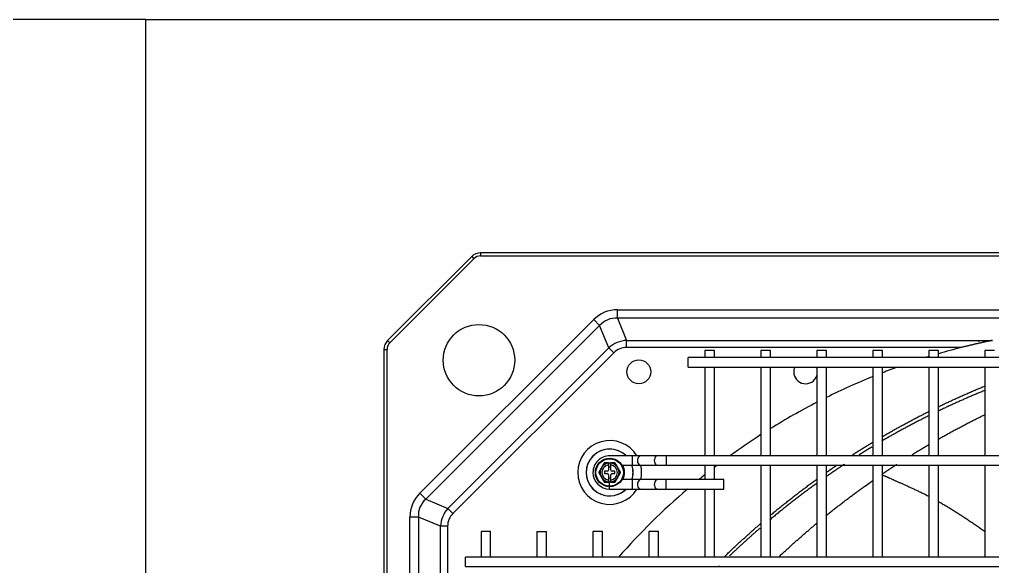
# Model space of a CAD drawing. Header units: millimetres. Extents: x 0 to 504600, y 0 to 118800.
# Drawn here: x 433051.3 to 433459.7, y 46308.7 to 46538.4 of the extents above; entities that cross this region are included whole.
import ezdxf

# ---------------------------------------------------------------- set-up
doc = ezdxf.new("R2010")
doc.units = ezdxf.units.MM
doc.header["$LTSCALE"] = 200
doc.layers.add('LG-AIRCON', color=240, linetype='Continuous')

# ---------------------------------------------------------------- blocks, each defined once
blk = doc.blocks.new('UXC')
at = {"layer": 'LG-AIRCON', "color": 0}
for p, q in [((1207.75, 721.4), (1207.75, 40.6)), ((1209.05, 40.6), (1209.05, 721.4)), ((1194.6, 110.97), (1194.6, 650.97)), ((1198.13, 650.97), (1198.13, 110.97)), ((1182.32, 114.82), (1182.32, 647.11)), ((1185.29, 647.11), (1185.29, 114.82)), ((1174.82, 131.75), (429.3, 131.75)), ((1174.82, 131.75), (1174.82, 129.75)), ((429.3, 127.75), (1174.82, 127.75)), ((956.81, 89.26), (956.81, 127.76)), ((976.31, 127.76), (976.31, 89.26)), ((980.31, 89.26), (980.31, 127.76)), ((999.81, 127.76), (999.81, 89.26)), ((1003.81, 89.26), (1003.81, 127.76)), ((1023.31, 127.76), (1023.31, 89.26)), ((1027.31, 89.26), (1027.31, 127.76)), ((1046.81, 127.76), (1046.81, 89.26)), ((1050.81, 89.26), (1050.81, 127.76)), ((1070.31, 127.76), (1070.31, 99.26)), ((1074.31, 99.26), (1074.31, 127.76)), ((1093.81, 127.75), (1093.81, 117.09)), ((1097.81, 117.09), (1097.81, 127.75)), ((1117.31, 127.75), (1117.31, 117.09)), ((1121.31, 117.09), (1121.31, 127.75)), ((1140.81, 127.75), (1140.81, 117.09)), ((1144.81, 117.09), (1144.81, 127.75)), ((1164.31, 127.75), (1164.31, 117.09)), ((1168.31, 117.09), (1168.31, 127.75)), ((1174.82, 129.75), (1174.82, 127.75)), ((1093.81, 117.09), (1097.81, 117.09)), ((1117.31, 117.09), (1121.31, 117.09)), ((1144.81, 117.09), (1140.81, 117.09)), ((1164.31, 117.09), (1168.31, 117.09)), ((1182.32, 114.82), (1185.29, 114.82)), ((1185.29, 114.82), (1194.6, 110.97)), ((1194.6, 110.97), (1198.13, 110.97)), ((1112.57, 41.97), (1180.08, 109.42)), ((1182.18, 107.32), (1114.67, 39.87)), ((1180.08, 109.42), (1182.18, 107.32)), ((1191.49, 103.46), (1182.18, 107.32)), ((1118.52, 30.57), (1191.49, 103.46)), ((1191.49, 103.46), (1193.99, 100.96)), ((1066.36, 99.25), (1066.36, 95.25)), ((1090.65, 99.25), (1066.36, 99.25)), ((1090.65, 99.25), (1090.65, 95.25)), ((1094.19, 99.25), (1090.65, 99.25)), ((1101.26, 99.25), (1094.19, 99.25)), ((1104.79, 99.25), (1101.26, 99.25)), ((1104.79, 99.25), (1104.79, 95.25)), ((1114.31, 99.25), (1104.79, 99.25)), ((1114.31, 99.25), (1114.31, 96.25)), ((1193.99, 100.96), (1121.02, 28.07)), ((1066.36, 95.25), (1090.65, 95.25)), ((1070.31, 95.25), (1070.31, 89.26)), ((1074.31, 89.26), (1074.31, 95.25)), ((1090.65, 95.25), (1094.19, 95.25)), ((1094.19, 95.25), (1101.26, 95.25)), ((1101.26, 95.25), (1104.79, 95.25)), ((1104.79, 95.25), (1109.12, 95.25)), ((1113.81, 96.25), (1114.81, 96.25)), ((1113.81, 96.14), (1113.81, 95.46)), ((1113.81, 95.46), (1113.81, 93.25)), ((1114.81, 94.45), (1113.81, 94.45)), ((1114.81, 95.46), (1114.81, 96.14)), ((1114.81, 93.25), (1114.81, 95.46)), ((1112.11, 92.75), (1112.11, 91.75)), ((1113.31, 92.75), (1112.11, 92.75)), ((1112.11, 91.75), (1113.31, 91.75)), ((1113.81, 91.25), (1113.81, 89.04)), ((1113.81, 90.05), (1114.81, 90.05)), ((1114.81, 89.04), (1114.81, 91.25)), ((1116.51, 92.75), (1115.31, 92.75)), ((1115.31, 91.75), (1116.51, 91.75)), ((1116.51, 91.75), (1116.51, 92.75)), ((1090.65, 89.25), (513.47, 89.25)), ((1090.65, 85.25), (1090.65, 89.25)), ((1094.19, 89.25), (1090.65, 89.25)), ((1101.26, 89.25), (1094.19, 89.25)), ((1104.79, 89.25), (1101.26, 89.25)), ((1104.79, 89.25), (1104.79, 85.25)), ((1109.12, 89.25), (1104.79, 89.25)), ((1113.81, 89.04), (1113.81, 88.36)), ((1114.81, 88.25), (1113.81, 88.25)), ((1114.81, 88.36), (1114.81, 89.04)), ((513.47, 85.25), (1090.65, 85.25)), ((956.81, 48), (956.81, 85.26)), ((976.31, 85.26), (976.31, 48)), ((980.31, 48), (980.31, 85.26)), ((999.81, 85.26), (999.81, 48)), ((1003.81, 48), (1003.81, 85.26)), ((1023.31, 85.26), (1023.31, 48)), ((1027.31, 48), (1027.31, 85.26)), ((1046.81, 85.26), (1046.81, 48)), ((1050.81, 48), (1050.81, 85.26)), ((1070.31, 85.26), (1070.31, 48)), ((1074.31, 48), (1074.31, 85.26)), ((1090.65, 85.25), (1094.19, 85.25)), ((1094.19, 85.25), (1101.26, 85.25)), ((1101.26, 85.25), (1104.79, 85.25)), ((1104.79, 85.25), (1114.31, 85.25)), ((1081.32, 48), (522.8, 48)), ((1081.32, 48), (1081.32, 46)), ((1081.32, 46), (1081.32, 44)), ((522.8, 44), (1081.32, 44)), ((952.81, 41.09), (956.81, 41.09)), ((956.81, 41.09), (956.81, 44.01)), ((976.31, 44.01), (976.31, 41.09)), ((976.31, 41.09), (980.31, 41.09)), ((980.31, 41.09), (980.31, 44.01)), ((999.81, 44.01), (999.81, 41.09)), ((999.81, 41.09), (1003.81, 41.09)), ((1003.81, 41.09), (1003.81, 44.01)), ((1023.31, 44.01), (1023.31, 41.09)), ((1023.31, 41.09), (1027.31, 41.09)), ((1027.31, 41.09), (1027.31, 44.01)), ((1046.81, 44.01), (1046.81, 41.09)), ((1046.81, 41.09), (1050.81, 41.09)), ((1050.81, 41.09), (1050.81, 44.01)), ((1070.31, 44.01), (1070.31, 41.09)), ((1070.31, 41.09), (1074.31, 41.09)), ((1074.31, 41.09), (1074.31, 44.01)), ((1112.57, 41.97), (1114.67, 39.87)), ((1107.18, 36.77), (953.62, 36.77)), ((966.6, 39.74), (1107.18, 39.74)), ((1107.18, 39.74), (1107.18, 36.77)), ((1111.03, 27.46), (1107.18, 36.77)), ((1114.67, 39.87), (1118.52, 30.57)), ((1206.58, 37.77), (1171.29, 2.47)), ((1172.2, 1.55), (1207.5, 36.85)), ((1207.5, 36.85), (1206.58, 37.77)), ((1209.05, 40.6), (1207.75, 40.6)), ((1118.52, 30.57), (1121.02, 28.07)), ((493.03, 27.46), (1111.03, 27.46)), ((1111.03, 27.46), (1111.03, 23.93)), ((1111.03, 23.93), (493.03, 23.93)), ((1168.46, 1.3), (391.35, 1.3)), ((391.35, 0), (1168.46, 0)), ((1168.46, 0), (1168.46, 1.3)), ((1172.2, 1.55), (1171.29, 2.47))]:
    blk.add_line(p, q, dxfattribs=at)
for points in [[(1068.32, 131.53), (1068.36, 131.57), (1068.41, 131.61), (1068.45, 131.65), (1068.49, 131.69), (1068.53, 131.74), (1068.58, 131.78)], [(1043.08, 127.49), (1042.77, 127.19), (1042.45, 126.89), (1042.13, 126.6), (1041.82, 126.3), (1041.5, 126.01), (1041.19, 125.72), (1040.87, 125.42), (1040.56, 125.13), (1040.24, 124.84), (1039.93, 124.56), (1039.61, 124.27), (1039.3, 123.98), (1038.98, 123.69), (1038.67, 123.41), (1038.36, 123.13), (1038.04, 122.84), (1037.73, 122.56), (1037.42, 122.28), (1037.11, 122), (1036.79, 121.72), (1036.48, 121.44), (1036.17, 121.16), (1035.86, 120.88), (1035.55, 120.61), (1035.24, 120.33), (1034.93, 120.06), (1034.62, 119.78), (1034.31, 119.51), (1034, 119.24), (1033.69, 118.97), (1033.38, 118.7), (1033.07, 118.43), (1032.76, 118.16), (1032.45, 117.9), (1032.14, 117.63), (1031.84, 117.36), (1031.53, 117.1), (1031.22, 116.84), (1030.92, 116.57), (1030.61, 116.31), (1030.3, 116.05), (1030, 115.79), (1029.69, 115.53), (1029.39, 115.27), (1029.08, 115.01), (1028.78, 114.76), (1028.47, 114.5), (1028.17, 114.25), (1027.86, 113.99), (1027.56, 113.74)], [(1065.98, 127.49), (1065.69, 127.2), (1065.39, 126.92), (1065.1, 126.63), (1064.8, 126.35), (1064.51, 126.06), (1064.21, 125.78), (1063.92, 125.5), (1063.62, 125.21), (1063.33, 124.93), (1063.03, 124.65), (1062.73, 124.37), (1062.44, 124.09), (1062.14, 123.81), (1061.84, 123.53), (1061.55, 123.24), (1061.25, 122.97), (1060.95, 122.69), (1060.65, 122.41), (1060.35, 122.13), (1060.05, 121.85), (1059.75, 121.57), (1059.45, 121.29), (1059.15, 121.02), (1058.85, 120.74), (1058.55, 120.46), (1058.25, 120.19), (1057.95, 119.91), (1057.64, 119.64), (1057.34, 119.36), (1057.04, 119.09), (1056.74, 118.81), (1056.43, 118.54), (1056.13, 118.27), (1055.83, 117.99), (1055.52, 117.72), (1055.22, 117.45), (1054.91, 117.18), (1054.61, 116.91), (1054.3, 116.63), (1054, 116.36), (1053.69, 116.09), (1053.39, 115.82), (1053.08, 115.55), (1052.77, 115.28), (1052.46, 115.01), (1052.16, 114.75), (1051.85, 114.48), (1051.54, 114.21), (1051.23, 113.94), (1050.92, 113.68)], [(1051.2, 115.64), (1051.47, 115.87), (1051.73, 116.09), (1051.99, 116.32), (1052.25, 116.55), (1052.52, 116.78), (1052.78, 117.01), (1053.04, 117.24), (1053.3, 117.47), (1053.56, 117.7), (1053.82, 117.93), (1054.08, 118.16), (1054.34, 118.39), (1054.6, 118.62), (1054.86, 118.85), (1055.12, 119.09), (1055.38, 119.32), (1055.64, 119.55), (1055.9, 119.78), (1056.16, 120.01), (1056.42, 120.25), (1056.68, 120.48), (1056.93, 120.71), (1057.19, 120.95), (1057.45, 121.18), (1057.71, 121.42), (1057.96, 121.65), (1058.22, 121.89), (1058.48, 122.12), (1058.73, 122.36), (1058.99, 122.59), (1059.24, 122.83), (1059.5, 123.06), (1059.75, 123.3), (1060.01, 123.54), (1060.26, 123.77), (1060.52, 124.01), (1060.77, 124.25), (1061.03, 124.49), (1061.28, 124.72), (1061.53, 124.96), (1061.79, 125.2), (1062.04, 125.44), (1062.29, 125.68), (1062.55, 125.92), (1062.8, 126.16), (1063.05, 126.4), (1063.3, 126.64), (1063.55, 126.88), (1063.81, 127.12), (1064.06, 127.36)], [(956.74, 117.25), (957.14, 116.96), (957.53, 116.67), (957.94, 116.38), (958.34, 116.1), (958.74, 115.81), (959.14, 115.53), (959.54, 115.24), (959.95, 114.96), (960.34, 114.68), (960.74, 114.41), (961.14, 114.13), (961.54, 113.86), (961.93, 113.59), (962.32, 113.32), (962.72, 113.05), (963.11, 112.79), (963.5, 112.52), (963.89, 112.26), (964.28, 112), (964.67, 111.74), (965.06, 111.48), (965.45, 111.23), (965.83, 110.97), (966.22, 110.72), (966.61, 110.47), (966.99, 110.22), (967.38, 109.97), (967.76, 109.72), (968.15, 109.48), (968.54, 109.23), (968.92, 108.99), (969.31, 108.74), (969.7, 108.5), (970.09, 108.26), (970.48, 108.01), (970.87, 107.77), (971.27, 107.53), (971.66, 107.29), (972.06, 107.05), (972.45, 106.81), (972.85, 106.57), (973.24, 106.34), (973.64, 106.11), (974.03, 105.88), (974.42, 105.65), (974.81, 105.42), (975.2, 105.2), (975.58, 104.98), (975.96, 104.76), (976.34, 104.55)], [(1023.6, 110.48), (1023.25, 110.2), (1022.89, 109.91), (1022.54, 109.63), (1022.19, 109.35), (1021.84, 109.07), (1021.49, 108.79), (1021.14, 108.51), (1020.79, 108.23), (1020.44, 107.95), (1020.09, 107.68), (1019.74, 107.4), (1019.39, 107.13), (1019.05, 106.86), (1018.7, 106.59), (1018.35, 106.32), (1018.01, 106.05), (1017.66, 105.78), (1017.32, 105.51), (1016.98, 105.25), (1016.63, 104.99), (1016.29, 104.72), (1015.95, 104.46), (1015.61, 104.2), (1015.27, 103.94), (1014.92, 103.68), (1014.58, 103.42), (1014.25, 103.17), (1013.91, 102.91), (1013.57, 102.66), (1013.23, 102.4), (1012.89, 102.15), (1012.56, 101.9), (1012.22, 101.65), (1011.89, 101.4), (1011.55, 101.15), (1011.22, 100.91), (1010.88, 100.66), (1010.55, 100.41), (1010.22, 100.17), (1009.89, 99.93), (1009.56, 99.69), (1009.22, 99.45), (1008.9, 99.21), (1008.57, 98.97), (1008.24, 98.73), (1007.91, 98.49), (1007.58, 98.26), (1007.26, 98.02), (1006.93, 97.79), (1003.81, 95.56)], [(1027.38, 96.8), (1027.78, 97.09), (1028.19, 97.38), (1028.59, 97.68), (1029, 97.97), (1029.4, 98.27), (1029.8, 98.56), (1030.2, 98.86), (1030.61, 99.15), (1031.01, 99.45), (1031.41, 99.75), (1031.81, 100.05), (1032.21, 100.35), (1032.61, 100.65), (1033.01, 100.95), (1033.41, 101.25), (1033.81, 101.55), (1034.21, 101.85), (1034.6, 102.15), (1035, 102.46), (1035.4, 102.76), (1035.8, 103.06), (1036.19, 103.37), (1036.59, 103.67), (1036.98, 103.98), (1037.38, 104.29), (1037.77, 104.59), (1038.17, 104.9), (1038.56, 105.21), (1038.95, 105.52), (1039.34, 105.83), (1039.74, 106.14), (1040.13, 106.45), (1040.52, 106.76), (1040.91, 107.07), (1041.3, 107.38), (1041.69, 107.7), (1042.08, 108.01), (1042.47, 108.32), (1042.86, 108.64), (1043.24, 108.95), (1043.63, 109.27), (1044.02, 109.59), (1044.4, 109.9), (1044.79, 110.22), (1045.18, 110.54), (1045.56, 110.86), (1045.94, 111.18), (1046.33, 111.49), (1046.71, 111.81), (1047.09, 112.14)], [(1046.86, 110.22), (1046.48, 109.9), (1046.1, 109.59), (1045.73, 109.28), (1045.35, 108.96), (1044.97, 108.65), (1044.59, 108.34), (1044.22, 108.03), (1043.84, 107.72), (1043.46, 107.41), (1043.08, 107.1), (1042.7, 106.79), (1042.32, 106.48), (1041.94, 106.18), (1041.55, 105.87), (1041.17, 105.56), (1040.79, 105.26), (1040.41, 104.95), (1040.02, 104.65), (1039.64, 104.34), (1039.25, 104.04), (1038.87, 103.73), (1038.48, 103.43), (1038.1, 103.13), (1037.71, 102.83), (1037.33, 102.53), (1036.94, 102.23), (1036.55, 101.93), (1036.16, 101.63), (1035.77, 101.33), (1035.39, 101.03), (1035, 100.73), (1034.61, 100.43), (1034.22, 100.14), (1033.83, 99.84), (1033.43, 99.54), (1033.04, 99.25), (1032.65, 98.95), (1032.26, 98.66), (1031.86, 98.37), (1031.47, 98.07), (1031.08, 97.78), (1030.68, 97.49), (1030.29, 97.2), (1029.89, 96.91), (1029.5, 96.62), (1029.1, 96.33), (1028.7, 96.04), (1028.31, 95.75), (1027.91, 95.46), (1027.51, 95.17)], [(980.31, 102.38), (980.68, 102.19), (981.06, 101.99), (981.43, 101.8), (981.8, 101.61), (982.17, 101.42), (982.54, 101.24), (982.91, 101.05), (983.28, 100.87), (983.65, 100.69), (984.02, 100.51), (984.38, 100.33), (984.74, 100.16), (985.1, 99.98), (985.46, 99.81), (985.81, 99.64), (986.17, 99.48), (986.52, 99.31), (986.88, 99.15), (987.23, 98.99), (987.57, 98.82), (987.92, 98.67), (988.25, 98.51), (988.59, 98.36), (988.92, 98.21), (989.25, 98.06), (989.58, 97.91), (989.91, 97.76), (990.24, 97.62), (990.55, 97.48), (990.86, 97.34), (991.16, 97.2), (991.47, 97.06), (991.78, 96.93), (992.08, 96.79), (992.37, 96.66), (992.64, 96.54), (992.92, 96.42), (993.21, 96.29), (993.49, 96.16), (993.77, 96.04), (994.01, 95.93), (994.25, 95.83), (994.51, 95.71), (994.78, 95.59), (995.02, 95.48), (995.24, 95.39), (995.45, 95.29), (995.68, 95.19), (995.91, 95.08), (996.13, 94.98)], [(996.46, 94.84), (996.54, 94.8), (996.63, 94.76), (996.71, 94.72), (996.8, 94.68), (996.88, 94.65), (996.96, 94.61), (997.05, 94.57), (997.13, 94.54), (997.21, 94.5), (997.29, 94.47), (997.37, 94.43), (997.45, 94.4), (997.52, 94.36), (997.6, 94.33), (997.68, 94.29), (997.75, 94.26), (997.83, 94.23), (997.9, 94.2), (997.98, 94.17), (998.05, 94.14), (998.12, 94.11), (998.19, 94.08), (998.27, 94.05), (998.34, 94.02), (998.41, 93.99), (998.47, 93.96), (998.54, 93.93), (998.61, 93.9), (998.68, 93.88), (998.74, 93.85), (998.81, 93.82), (998.87, 93.8), (998.93, 93.77), (998.99, 93.75), (999.06, 93.72), (999.12, 93.69), (999.17, 93.67), (999.23, 93.64), (999.29, 93.62), (999.34, 93.59), (999.4, 93.57), (999.45, 93.54), (999.5, 93.52), (999.55, 93.49), (999.6, 93.47), (999.65, 93.45), (999.7, 93.42), (999.75, 93.4), (999.8, 93.38), (999.84, 93.35)], [(1112, 96.25), (1111.99, 96.23), (1111.97, 96.2), (1111.94, 96.14), (1111.9, 96.07), (1111.86, 96), (1111.81, 95.92), (1111.77, 95.84), (1111.72, 95.75), (1111.67, 95.67), (1111.62, 95.58), (1111.57, 95.49), (1111.52, 95.41), (1111.47, 95.32), (1111.41, 95.23), (1111.36, 95.14), (1111.31, 95.05), (1111.26, 94.96), (1111.21, 94.87), (1111.16, 94.78), (1111.11, 94.7), (1111.05, 94.61), (1111, 94.52), (1110.95, 94.43), (1110.9, 94.34), (1110.85, 94.25), (1110.8, 94.16), (1110.74, 94.07), (1110.69, 93.98), (1110.64, 93.89), (1110.59, 93.8), (1110.54, 93.71), (1110.49, 93.62), (1110.44, 93.53), (1110.38, 93.44), (1110.33, 93.36), (1110.28, 93.27), (1110.23, 93.18), (1110.18, 93.09), (1110.13, 93), (1110.08, 92.91), (1110.03, 92.83), (1109.98, 92.74), (1109.93, 92.66), (1109.88, 92.58), (1109.84, 92.5), (1109.79, 92.42), (1109.76, 92.36), (1109.72, 92.3), (1109.7, 92.27), (1109.69, 92.25)], [(1113.81, 96.25), (1113.77, 96.25), (1113.73, 96.25), (1113.69, 96.25), (1113.65, 96.25), (1113.6, 96.25), (1113.56, 96.25), (1113.52, 96.25), (1113.48, 96.25), (1113.44, 96.25), (1113.4, 96.25), (1113.36, 96.25), (1113.31, 96.25), (1113.27, 96.25), (1113.23, 96.25), (1113.19, 96.25), (1113.15, 96.25), (1113.11, 96.25), (1113.07, 96.25), (1113.02, 96.25), (1112.98, 96.25), (1112.94, 96.25), (1112.9, 96.25), (1112.86, 96.25), (1112.82, 96.25), (1112.78, 96.25), (1112.74, 96.25), (1112.7, 96.25), (1112.66, 96.25), (1112.62, 96.25), (1112.58, 96.25), (1112.54, 96.25), (1112.5, 96.25), (1112.46, 96.25), (1112.42, 96.25), (1112.38, 96.25), (1112.34, 96.25), (1112.31, 96.25), (1112.27, 96.25), (1112.24, 96.25), (1112.2, 96.25), (1112.17, 96.25), (1112.14, 96.25), (1112.11, 96.25), (1112.09, 96.25), (1112.06, 96.25), (1112.04, 96.25), (1112.03, 96.25), (1112.01, 96.25), (1112.01, 96.25), (1112, 96.25)], [(1113.81, 96.25), (1113.81, 96.25), (1113.81, 96.25), (1113.81, 96.24), (1113.81, 96.24), (1113.81, 96.24), (1113.81, 96.24), (1113.81, 96.23), (1113.81, 96.23), (1113.81, 96.23), (1113.81, 96.23), (1113.81, 96.23), (1113.81, 96.22), (1113.81, 96.22), (1113.81, 96.22), (1113.81, 96.22), (1113.81, 96.21), (1113.81, 96.21), (1113.81, 96.21), (1113.81, 96.21), (1113.81, 96.21), (1113.81, 96.2), (1113.81, 96.2), (1113.81, 96.2), (1113.81, 96.2), (1113.81, 96.19), (1113.81, 96.19), (1113.81, 96.19), (1113.81, 96.19), (1113.81, 96.18), (1113.81, 96.18), (1113.81, 96.18), (1113.81, 96.18), (1113.81, 96.18), (1113.81, 96.17), (1113.81, 96.17), (1113.81, 96.17), (1113.81, 96.17), (1113.81, 96.16), (1113.81, 96.16), (1113.81, 96.16), (1113.81, 96.16), (1113.81, 96.16), (1113.81, 96.15), (1113.81, 96.15), (1113.81, 96.15), (1113.81, 96.15), (1113.81, 96.14), (1113.81, 96.14), (1113.81, 96.14), (1113.81, 96.14)], [(1116.62, 96.25), (1116.62, 96.25), (1116.61, 96.25), (1116.6, 96.25), (1116.58, 96.25), (1116.56, 96.25), (1116.54, 96.25), (1116.51, 96.25), (1116.48, 96.25), (1116.45, 96.25), (1116.42, 96.25), (1116.39, 96.25), (1116.35, 96.25), (1116.31, 96.25), (1116.28, 96.25), (1116.24, 96.25), (1116.2, 96.25), (1116.16, 96.25), (1116.12, 96.25), (1116.09, 96.25), (1116.05, 96.25), (1116.01, 96.25), (1115.96, 96.25), (1115.92, 96.25), (1115.88, 96.25), (1115.84, 96.25), (1115.8, 96.25), (1115.76, 96.25), (1115.72, 96.25), (1115.68, 96.25), (1115.64, 96.25), (1115.6, 96.25), (1115.56, 96.25), (1115.51, 96.25), (1115.47, 96.25), (1115.43, 96.25), (1115.39, 96.25), (1115.35, 96.25), (1115.31, 96.25), (1115.27, 96.25), (1115.23, 96.25), (1115.19, 96.25), (1115.14, 96.25), (1115.1, 96.25), (1115.06, 96.25), (1115.02, 96.25), (1114.98, 96.25), (1114.94, 96.25), (1114.9, 96.25), (1114.85, 96.25), (1114.81, 96.25)], [(1114.81, 96.14), (1114.81, 96.14), (1114.81, 96.14), (1114.81, 96.14), (1114.81, 96.15), (1114.81, 96.15), (1114.81, 96.15), (1114.81, 96.15), (1114.81, 96.15), (1114.81, 96.16), (1114.81, 96.16), (1114.81, 96.16), (1114.81, 96.16), (1114.81, 96.17), (1114.81, 96.17), (1114.81, 96.17), (1114.81, 96.17), (1114.81, 96.18), (1114.81, 96.18), (1114.81, 96.18), (1114.81, 96.18), (1114.81, 96.18), (1114.81, 96.19), (1114.81, 96.19), (1114.81, 96.19), (1114.81, 96.19), (1114.81, 96.2), (1114.81, 96.2), (1114.81, 96.2), (1114.81, 96.2), (1114.81, 96.2), (1114.81, 96.21), (1114.81, 96.21), (1114.81, 96.21), (1114.81, 96.21), (1114.81, 96.22), (1114.81, 96.22), (1114.81, 96.22), (1114.81, 96.22), (1114.81, 96.23), (1114.81, 96.23), (1114.81, 96.23), (1114.81, 96.23), (1114.81, 96.23), (1114.81, 96.24), (1114.81, 96.24), (1114.81, 96.24), (1114.81, 96.24), (1114.81, 96.25), (1114.81, 96.25), (1114.81, 96.25)], [(1118.93, 92.25), (1118.92, 92.27), (1118.9, 92.3), (1118.87, 92.36), (1118.83, 92.43), (1118.79, 92.5), (1118.74, 92.58), (1118.69, 92.66), (1118.65, 92.75), (1118.6, 92.83), (1118.55, 92.92), (1118.5, 93.01), (1118.44, 93.09), (1118.39, 93.18), (1118.34, 93.27), (1118.29, 93.36), (1118.24, 93.45), (1118.19, 93.54), (1118.14, 93.63), (1118.09, 93.72), (1118.03, 93.8), (1117.98, 93.89), (1117.93, 93.98), (1117.88, 94.07), (1117.83, 94.16), (1117.78, 94.25), (1117.72, 94.34), (1117.67, 94.43), (1117.62, 94.52), (1117.57, 94.61), (1117.52, 94.7), (1117.47, 94.79), (1117.41, 94.88), (1117.36, 94.97), (1117.31, 95.06), (1117.26, 95.14), (1117.21, 95.23), (1117.16, 95.32), (1117.11, 95.41), (1117.06, 95.5), (1117.01, 95.59), (1116.96, 95.67), (1116.91, 95.76), (1116.86, 95.84), (1116.81, 95.92), (1116.76, 96), (1116.72, 96.08), (1116.68, 96.14), (1116.65, 96.2), (1116.63, 96.23), (1116.62, 96.25)], [(1000.11, 93.04), (999.98, 92.95), (999.86, 92.86), (999.73, 92.78), (999.6, 92.69), (999.47, 92.6), (999.34, 92.52), (999.21, 92.43), (999.08, 92.34), (998.96, 92.26), (998.83, 92.17), (998.7, 92.08), (998.57, 92), (998.45, 91.91), (998.32, 91.83), (998.19, 91.74), (998.06, 91.66), (997.94, 91.57), (997.81, 91.49), (997.68, 91.4), (997.56, 91.32), (997.43, 91.23), (997.3, 91.15), (997.18, 91.06), (997.05, 90.98), (996.92, 90.9), (996.8, 90.81), (996.67, 90.73), (996.55, 90.65), (996.42, 90.56), (996.29, 90.48), (996.17, 90.4), (996.04, 90.31), (995.92, 90.23), (995.79, 90.15), (995.67, 90.07), (995.54, 89.99), (995.42, 89.9), (995.29, 89.82), (995.17, 89.74), (995.05, 89.66), (994.92, 89.58), (994.8, 89.5), (994.67, 89.42), (994.55, 89.34), (994.43, 89.25), (994.3, 89.17), (994.18, 89.09), (994.06, 89.01), (993.93, 88.93), (993.81, 88.85)], [(1015.78, 88.81), (1015.93, 88.91), (1016.08, 89.01), (1016.24, 89.11), (1016.39, 89.21), (1016.54, 89.31), (1016.69, 89.41), (1016.84, 89.51), (1016.99, 89.61), (1017.14, 89.71), (1017.3, 89.81), (1017.45, 89.91), (1017.6, 90.01), (1017.75, 90.11), (1017.9, 90.21), (1018.05, 90.32), (1018.2, 90.42), (1018.35, 90.52), (1018.51, 90.62), (1018.66, 90.72), (1018.81, 90.82), (1018.96, 90.93), (1019.11, 91.03), (1019.26, 91.13), (1019.41, 91.23), (1019.56, 91.33), (1019.71, 91.44), (1019.86, 91.54), (1020.01, 91.64), (1020.16, 91.74), (1020.31, 91.85), (1020.47, 91.95), (1020.62, 92.05), (1020.77, 92.15), (1020.92, 92.26), (1021.07, 92.36), (1021.22, 92.46), (1021.37, 92.57), (1021.52, 92.67), (1021.67, 92.77), (1021.82, 92.88), (1021.97, 92.98), (1022.12, 93.08), (1022.27, 93.19), (1022.42, 93.29), (1022.57, 93.4), (1022.71, 93.5), (1022.86, 93.6), (1023.01, 93.71), (1023.16, 93.81), (1023.31, 93.92)], [(1023.41, 92.26), (1023.32, 92.2), (1023.24, 92.13), (1023.15, 92.07), (1023.06, 92.01), (1022.97, 91.95), (1022.88, 91.89), (1022.79, 91.83), (1022.71, 91.76), (1022.62, 91.7), (1022.53, 91.64), (1022.44, 91.58), (1022.35, 91.52), (1022.26, 91.46), (1022.17, 91.4), (1022.09, 91.33), (1022, 91.27), (1021.91, 91.21), (1021.82, 91.15), (1021.73, 91.09), (1021.64, 91.03), (1021.55, 90.97), (1021.47, 90.91), (1021.38, 90.84), (1021.29, 90.78), (1021.2, 90.72), (1021.11, 90.66), (1021.02, 90.6), (1020.93, 90.54), (1020.84, 90.48), (1020.75, 90.42), (1020.67, 90.36), (1020.58, 90.29), (1020.49, 90.23), (1020.4, 90.17), (1020.31, 90.11), (1020.22, 90.05), (1020.13, 89.99), (1020.04, 89.93), (1019.95, 89.87), (1019.86, 89.81), (1019.77, 89.75), (1019.69, 89.69), (1019.6, 89.63), (1019.51, 89.57), (1019.42, 89.5), (1019.33, 89.44), (1019.24, 89.38), (1019.15, 89.32), (1019.06, 89.26), (1018.97, 89.2)], [(1109.69, 92.25), (1109.7, 92.23), (1109.72, 92.2), (1109.76, 92.14), (1109.79, 92.07), (1109.84, 92), (1109.88, 91.92), (1109.93, 91.84), (1109.98, 91.75), (1110.03, 91.67), (1110.08, 91.58), (1110.13, 91.49), (1110.18, 91.41), (1110.23, 91.32), (1110.28, 91.23), (1110.33, 91.14), (1110.39, 91.05), (1110.44, 90.96), (1110.49, 90.87), (1110.54, 90.78), (1110.59, 90.7), (1110.64, 90.61), (1110.69, 90.52), (1110.75, 90.43), (1110.8, 90.34), (1110.85, 90.25), (1110.9, 90.16), (1110.95, 90.07), (1111, 89.98), (1111.06, 89.89), (1111.11, 89.8), (1111.16, 89.71), (1111.21, 89.62), (1111.26, 89.53), (1111.31, 89.44), (1111.36, 89.36), (1111.42, 89.27), (1111.47, 89.18), (1111.52, 89.09), (1111.57, 89), (1111.62, 88.91), (1111.67, 88.83), (1111.72, 88.74), (1111.77, 88.66), (1111.81, 88.58), (1111.86, 88.5), (1111.9, 88.42), (1111.94, 88.36), (1111.97, 88.3), (1111.99, 88.27), (1112, 88.25)], [(1116.62, 88.25), (1116.63, 88.27), (1116.65, 88.3), (1116.68, 88.36), (1116.72, 88.43), (1116.77, 88.5), (1116.81, 88.58), (1116.86, 88.66), (1116.91, 88.75), (1116.96, 88.83), (1117.01, 88.92), (1117.06, 89.01), (1117.11, 89.09), (1117.16, 89.18), (1117.21, 89.27), (1117.26, 89.36), (1117.31, 89.45), (1117.36, 89.54), (1117.42, 89.63), (1117.47, 89.72), (1117.52, 89.8), (1117.57, 89.89), (1117.62, 89.98), (1117.67, 90.07), (1117.73, 90.16), (1117.78, 90.25), (1117.83, 90.34), (1117.88, 90.43), (1117.93, 90.52), (1117.98, 90.61), (1118.04, 90.7), (1118.09, 90.79), (1118.14, 90.88), (1118.19, 90.97), (1118.24, 91.06), (1118.29, 91.14), (1118.34, 91.23), (1118.4, 91.32), (1118.45, 91.41), (1118.5, 91.5), (1118.55, 91.59), (1118.6, 91.67), (1118.65, 91.76), (1118.7, 91.84), (1118.74, 91.92), (1118.79, 92), (1118.83, 92.08), (1118.87, 92.14), (1118.9, 92.2), (1118.92, 92.23), (1118.93, 92.25)], [(1112, 88.25), (1112.01, 88.25), (1112.01, 88.25), (1112.03, 88.25), (1112.04, 88.25), (1112.06, 88.25), (1112.09, 88.25), (1112.11, 88.25), (1112.14, 88.25), (1112.17, 88.25), (1112.21, 88.25), (1112.24, 88.25), (1112.27, 88.25), (1112.31, 88.25), (1112.35, 88.25), (1112.38, 88.25), (1112.42, 88.25), (1112.46, 88.25), (1112.5, 88.25), (1112.54, 88.25), (1112.58, 88.25), (1112.62, 88.25), (1112.66, 88.25), (1112.7, 88.25), (1112.74, 88.25), (1112.78, 88.25), (1112.82, 88.25), (1112.86, 88.25), (1112.91, 88.25), (1112.95, 88.25), (1112.99, 88.25), (1113.03, 88.25), (1113.07, 88.25), (1113.11, 88.25), (1113.15, 88.25), (1113.19, 88.25), (1113.23, 88.25), (1113.27, 88.25), (1113.32, 88.25), (1113.36, 88.25), (1113.4, 88.25), (1113.44, 88.25), (1113.48, 88.25), (1113.52, 88.25), (1113.56, 88.25), (1113.61, 88.25), (1113.65, 88.25), (1113.69, 88.25), (1113.73, 88.25), (1113.77, 88.25), (1113.81, 88.25)], [(1113.81, 88.36), (1113.81, 88.36), (1113.81, 88.36), (1113.81, 88.36), (1113.81, 88.35), (1113.81, 88.35), (1113.81, 88.35), (1113.81, 88.35), (1113.81, 88.35), (1113.81, 88.34), (1113.81, 88.34), (1113.81, 88.34), (1113.81, 88.34), (1113.81, 88.33), (1113.81, 88.33), (1113.81, 88.33), (1113.81, 88.33), (1113.81, 88.32), (1113.81, 88.32), (1113.81, 88.32), (1113.81, 88.32), (1113.81, 88.32), (1113.81, 88.31), (1113.81, 88.31), (1113.81, 88.31), (1113.81, 88.31), (1113.81, 88.3), (1113.81, 88.3), (1113.81, 88.3), (1113.81, 88.3), (1113.81, 88.3), (1113.81, 88.29), (1113.81, 88.29), (1113.81, 88.29), (1113.81, 88.29), (1113.81, 88.28), (1113.81, 88.28), (1113.81, 88.28), (1113.81, 88.28), (1113.81, 88.27), (1113.81, 88.27), (1113.81, 88.27), (1113.81, 88.27), (1113.81, 88.27), (1113.81, 88.26), (1113.81, 88.26), (1113.81, 88.26), (1113.81, 88.26), (1113.81, 88.25), (1113.81, 88.25), (1113.81, 88.25)], [(1114.81, 88.25), (1114.81, 88.25), (1114.81, 88.25), (1114.81, 88.26), (1114.81, 88.26), (1114.81, 88.26), (1114.81, 88.26), (1114.81, 88.27), (1114.81, 88.27), (1114.81, 88.27), (1114.81, 88.27), (1114.81, 88.27), (1114.81, 88.28), (1114.81, 88.28), (1114.81, 88.28), (1114.81, 88.28), (1114.81, 88.29), (1114.81, 88.29), (1114.81, 88.29), (1114.81, 88.29), (1114.81, 88.3), (1114.81, 88.3), (1114.81, 88.3), (1114.81, 88.3), (1114.81, 88.3), (1114.81, 88.31), (1114.81, 88.31), (1114.81, 88.31), (1114.81, 88.31), (1114.81, 88.32), (1114.81, 88.32), (1114.81, 88.32), (1114.81, 88.32), (1114.81, 88.32), (1114.81, 88.33), (1114.81, 88.33), (1114.81, 88.33), (1114.81, 88.33), (1114.81, 88.34), (1114.81, 88.34), (1114.81, 88.34), (1114.81, 88.34), (1114.81, 88.35), (1114.81, 88.35), (1114.81, 88.35), (1114.81, 88.35), (1114.81, 88.35), (1114.81, 88.36), (1114.81, 88.36), (1114.81, 88.36), (1114.81, 88.36)], [(1114.81, 88.25), (1114.85, 88.25), (1114.9, 88.25), (1114.94, 88.25), (1114.98, 88.25), (1115.02, 88.25), (1115.06, 88.25), (1115.1, 88.25), (1115.15, 88.25), (1115.19, 88.25), (1115.23, 88.25), (1115.27, 88.25), (1115.31, 88.25), (1115.35, 88.25), (1115.39, 88.25), (1115.44, 88.25), (1115.48, 88.25), (1115.52, 88.25), (1115.56, 88.25), (1115.6, 88.25), (1115.64, 88.25), (1115.68, 88.25), (1115.73, 88.25), (1115.77, 88.25), (1115.81, 88.25), (1115.85, 88.25), (1115.89, 88.25), (1115.93, 88.25), (1115.97, 88.25), (1116.01, 88.25), (1116.05, 88.25), (1116.09, 88.25), (1116.13, 88.25), (1116.17, 88.25), (1116.2, 88.25), (1116.24, 88.25), (1116.28, 88.25), (1116.32, 88.25), (1116.35, 88.25), (1116.39, 88.25), (1116.42, 88.25), (1116.45, 88.25), (1116.48, 88.25), (1116.51, 88.25), (1116.54, 88.25), (1116.56, 88.25), (1116.58, 88.25), (1116.6, 88.25), (1116.61, 88.25), (1116.62, 88.25), (1116.62, 88.25)], [(987.55, 84.89), (987.4, 84.8), (987.25, 84.71), (987.11, 84.61), (986.96, 84.52), (986.81, 84.43), (986.66, 84.34), (986.52, 84.25), (986.37, 84.16), (986.22, 84.07), (986.08, 83.98), (985.93, 83.89), (985.78, 83.8), (985.64, 83.71), (985.49, 83.63), (985.35, 83.54), (985.2, 83.45), (985.06, 83.36), (984.91, 83.27), (984.77, 83.18), (984.62, 83.1), (984.48, 83.01), (984.34, 82.92), (984.19, 82.84), (984.05, 82.75), (983.91, 82.66), (983.76, 82.58), (983.62, 82.49), (983.48, 82.41), (983.34, 82.32), (983.19, 82.24), (983.05, 82.15), (982.91, 82.07), (982.77, 81.98), (982.63, 81.9), (982.49, 81.81), (982.35, 81.73), (982.21, 81.65), (982.07, 81.56), (981.93, 81.48), (981.79, 81.4), (981.65, 81.32), (981.51, 81.23), (981.37, 81.15), (981.23, 81.07), (981.09, 80.99), (980.95, 80.91), (980.82, 80.82), (980.68, 80.74), (980.54, 80.66), (980.4, 80.58)], [(1012.66, 85.03), (1012.49, 84.92), (1012.31, 84.81), (1012.14, 84.7), (1011.97, 84.59), (1011.79, 84.48), (1011.62, 84.37), (1011.45, 84.26), (1011.27, 84.15), (1011.1, 84.04), (1010.93, 83.93), (1010.75, 83.81), (1010.58, 83.7), (1010.41, 83.59), (1010.23, 83.48), (1010.06, 83.37), (1009.88, 83.27), (1009.71, 83.16), (1009.54, 83.05), (1009.36, 82.94), (1009.19, 82.83), (1009.01, 82.72), (1008.84, 82.61), (1008.67, 82.5), (1008.49, 82.39), (1008.32, 82.28), (1008.14, 82.17), (1007.97, 82.07), (1007.79, 81.96), (1007.62, 81.85), (1007.45, 81.74), (1007.27, 81.63), (1007.1, 81.53), (1006.92, 81.42), (1006.75, 81.31), (1006.57, 81.2), (1006.4, 81.09), (1006.22, 80.99), (1006.05, 80.88), (1005.87, 80.77), (1005.7, 80.67), (1005.52, 80.56), (1005.35, 80.45), (1005.17, 80.35), (1005, 80.24), (1004.82, 80.13), (1004.65, 80.03), (1004.47, 79.92), (1004.3, 79.81), (1004.12, 79.71), (1003.94, 79.6)], [(1004.09, 81.44), (1004.2, 81.51), (1004.32, 81.58), (1004.43, 81.64), (1004.54, 81.71), (1004.65, 81.78), (1004.76, 81.85), (1004.87, 81.91), (1004.98, 81.98), (1005.1, 82.05), (1005.21, 82.12), (1005.32, 82.18), (1005.43, 82.25), (1005.54, 82.32), (1005.65, 82.39), (1005.76, 82.45), (1005.88, 82.52), (1005.99, 82.59), (1006.1, 82.66), (1006.21, 82.73), (1006.32, 82.79), (1006.43, 82.86), (1006.54, 82.93), (1006.65, 83), (1006.76, 83.07), (1006.88, 83.14), (1006.99, 83.2), (1007.1, 83.27), (1007.21, 83.34), (1007.32, 83.41), (1007.43, 83.48), (1007.54, 83.55), (1007.65, 83.62), (1007.76, 83.68), (1007.87, 83.75), (1007.99, 83.82), (1008.1, 83.89), (1008.21, 83.96), (1008.32, 84.03), (1008.43, 84.1), (1008.54, 84.17), (1008.65, 84.23), (1008.76, 84.3), (1008.87, 84.37), (1008.98, 84.44), (1009.09, 84.51), (1009.2, 84.58), (1009.31, 84.65), (1009.43, 84.72), (1009.54, 84.79), (1009.65, 84.86)], [(976.33, 78.23), (975.86, 77.97), (975.4, 77.7), (974.94, 77.45), (974.49, 77.19), (974.03, 76.94), (973.58, 76.69), (973.14, 76.44), (972.69, 76.19), (972.25, 75.95), (971.82, 75.71), (971.38, 75.47), (970.95, 75.23), (970.52, 75), (970.1, 74.77), (969.68, 74.54), (969.26, 74.32), (968.84, 74.1), (968.43, 73.87), (968.02, 73.66), (967.62, 73.44), (967.22, 73.23), (966.82, 73.02), (966.42, 72.81), (966.03, 72.6), (965.64, 72.4), (965.26, 72.2), (964.87, 72), (964.5, 71.8), (964.12, 71.61), (963.75, 71.41), (963.38, 71.22), (963.01, 71.04), (962.65, 70.85), (962.29, 70.67), (961.94, 70.49), (961.58, 70.31), (961.24, 70.13), (960.89, 69.96), (960.55, 69.79), (960.21, 69.62), (959.87, 69.45), (959.54, 69.28), (959.21, 69.12), (958.89, 68.96), (958.57, 68.8), (958.25, 68.64), (957.93, 68.49), (957.62, 68.33), (957.32, 68.18), (957.01, 68.03)], [(980.46, 68.47), (980.86, 68.67), (981.26, 68.87), (981.66, 69.07), (982.06, 69.27), (982.45, 69.47), (982.85, 69.67), (983.25, 69.87), (983.64, 70.08), (984.04, 70.28), (984.44, 70.48), (984.83, 70.69), (985.23, 70.89), (985.62, 71.1), (986.02, 71.3), (986.41, 71.51), (986.81, 71.71), (987.2, 71.92), (987.6, 72.13), (987.99, 72.34), (988.38, 72.55), (988.78, 72.76), (989.17, 72.97), (989.56, 73.18), (989.96, 73.39), (990.35, 73.6), (990.74, 73.81), (991.13, 74.02), (991.52, 74.24), (991.92, 74.45), (992.31, 74.67), (992.7, 74.88), (993.09, 75.1), (993.48, 75.31), (993.87, 75.53), (994.26, 75.75), (994.65, 75.96), (995.04, 76.18), (995.43, 76.4), (995.82, 76.62), (996.21, 76.84), (996.59, 77.06), (996.98, 77.28), (997.37, 77.5), (997.76, 77.72), (998.15, 77.94), (998.53, 78.17), (998.92, 78.39), (999.31, 78.61), (999.69, 78.84), (1000.08, 79.06)], [(999.89, 77.2), (999.51, 76.97), (999.12, 76.75), (998.74, 76.53), (998.36, 76.31), (997.97, 76.09), (997.59, 75.86), (997.2, 75.64), (996.82, 75.42), (996.43, 75.21), (996.05, 74.99), (995.66, 74.77), (995.28, 74.55), (994.89, 74.33), (994.5, 74.12), (994.12, 73.9), (993.73, 73.69), (993.34, 73.47), (992.95, 73.26), (992.57, 73.04), (992.18, 72.83), (991.79, 72.61), (991.4, 72.4), (991.01, 72.19), (990.63, 71.98), (990.24, 71.77), (989.85, 71.56), (989.46, 71.35), (989.07, 71.14), (988.68, 70.93), (988.29, 70.72), (987.9, 70.51), (987.51, 70.31), (987.12, 70.1), (986.73, 69.89), (986.33, 69.69), (985.94, 69.48), (985.55, 69.28), (985.16, 69.07), (984.77, 68.87), (984.37, 68.67), (983.98, 68.46), (983.59, 68.26), (983.19, 68.06), (982.8, 67.86), (982.41, 67.66), (982.01, 67.46), (981.62, 67.26), (981.22, 67.06), (980.83, 66.86), (980.43, 66.67)], [(956.92, 57.83), (957.32, 57.99), (957.72, 58.15), (958.11, 58.32), (958.51, 58.48), (958.91, 58.64), (959.3, 58.81), (959.7, 58.97), (960.09, 59.14), (960.49, 59.31), (960.88, 59.47), (961.28, 59.64), (961.67, 59.81), (962.07, 59.97), (962.46, 60.14), (962.86, 60.31), (963.25, 60.48), (963.65, 60.65), (964.04, 60.82), (964.43, 60.99), (964.83, 61.16), (965.22, 61.33), (965.61, 61.51), (966, 61.68), (966.4, 61.85), (966.79, 62.03), (967.18, 62.2), (967.57, 62.38), (967.96, 62.55), (968.35, 62.73), (968.74, 62.9), (969.14, 63.08), (969.53, 63.26), (969.92, 63.44), (970.31, 63.61), (970.7, 63.79), (971.09, 63.97), (971.47, 64.15), (971.86, 64.33), (972.25, 64.51), (972.64, 64.69), (973.03, 64.88), (973.42, 65.06), (973.81, 65.24), (974.19, 65.42), (974.58, 65.61), (974.97, 65.79), (975.36, 65.98), (975.74, 66.16), (976.13, 66.35), (976.52, 66.53)], [(976.4, 64.68), (976.01, 64.49), (975.63, 64.31), (975.24, 64.12), (974.86, 63.94), (974.48, 63.76), (974.09, 63.57), (973.71, 63.39), (973.32, 63.21), (972.93, 63.03), (972.55, 62.85), (972.16, 62.67), (971.78, 62.49), (971.39, 62.31), (971, 62.13), (970.62, 61.95), (970.23, 61.77), (969.84, 61.59), (969.45, 61.42), (969.07, 61.24), (968.68, 61.06), (968.29, 60.89), (967.9, 60.71), (967.51, 60.54), (967.12, 60.36), (966.73, 60.19), (966.34, 60.02), (965.95, 59.84), (965.56, 59.67), (965.17, 59.5), (964.78, 59.33), (964.39, 59.16), (964, 58.99), (963.61, 58.82), (963.22, 58.65), (962.83, 58.48), (962.44, 58.31), (962.05, 58.14), (961.65, 57.97), (961.26, 57.81), (960.87, 57.64), (960.48, 57.47), (960.08, 57.31), (959.69, 57.14), (959.3, 56.98), (958.9, 56.81), (958.51, 56.65), (958.12, 56.49), (957.72, 56.32), (957.33, 56.16), (956.93, 56)], [(953.62, 36.77), (953.88, 36.82), (954.14, 36.88), (954.39, 36.93), (954.65, 36.98), (954.91, 37.04), (955.17, 37.09), (955.43, 37.15), (955.69, 37.2), (955.94, 37.26), (956.2, 37.31), (956.46, 37.37), (956.72, 37.42), (956.98, 37.48), (957.24, 37.53), (957.5, 37.59), (957.76, 37.65), (958.02, 37.7), (958.28, 37.76), (958.54, 37.82), (958.8, 37.88), (959.06, 37.94), (959.32, 37.99), (959.58, 38.05), (959.84, 38.11), (960.1, 38.17), (960.36, 38.23), (960.62, 38.29), (960.88, 38.35), (961.14, 38.41), (961.4, 38.47), (961.66, 38.53), (961.92, 38.59), (962.18, 38.66), (962.44, 38.72), (962.7, 38.78), (962.96, 38.84), (963.22, 38.9), (963.48, 38.97), (963.74, 39.03), (964, 39.09), (964.26, 39.16), (964.52, 39.22), (964.78, 39.28), (965.04, 39.35), (965.3, 39.41), (965.56, 39.48), (965.82, 39.54), (966.08, 39.61), (966.34, 39.67), (966.6, 39.74)], [(956.89, 36.93), (956.89, 36.94), (956.89, 36.94), (956.89, 36.95), (956.88, 36.95), (956.88, 36.95), (956.88, 36.96), (956.88, 36.96), (956.88, 36.97), (956.88, 36.97), (956.88, 36.97), (956.88, 36.98), (956.88, 36.98), (956.88, 36.99), (956.88, 36.99), (956.88, 36.99), (956.87, 37), (956.87, 37), (956.87, 37.01), (956.87, 37.01), (956.87, 37.01), (956.87, 37.02), (956.87, 37.02), (956.87, 37.02), (956.87, 37.03), (956.87, 37.03), (956.87, 37.04), (956.87, 37.04), (956.86, 37.04), (956.86, 37.05), (956.86, 37.05), (956.86, 37.06), (956.86, 37.06), (956.86, 37.06), (956.86, 37.07), (956.86, 37.07), (956.86, 37.08), (956.86, 37.08), (956.86, 37.08), (956.86, 37.09), (956.85, 37.09), (956.85, 37.1), (956.85, 37.1), (956.85, 37.1), (956.85, 37.11), (956.85, 37.11), (956.85, 37.12), (956.85, 37.12), (956.85, 37.12), (956.85, 37.13), (956.85, 37.13)], [(959.28, 37.17), (959.29, 37.17), (959.29, 37.17), (959.3, 37.17), (959.3, 37.17), (959.31, 37.17), (959.31, 37.17), (959.32, 37.17), (959.32, 37.18), (959.33, 37.18), (959.33, 37.18), (959.34, 37.18), (959.34, 37.18), (959.34, 37.18), (959.35, 37.18), (959.35, 37.18), (959.36, 37.18), (959.36, 37.19), (959.37, 37.19), (959.37, 37.19), (959.38, 37.19), (959.38, 37.19), (959.39, 37.19), (959.39, 37.19), (959.4, 37.19), (959.4, 37.19), (959.4, 37.19), (959.41, 37.2), (959.41, 37.2), (959.42, 37.2), (959.42, 37.2), (959.43, 37.2), (959.43, 37.2), (959.44, 37.2), (959.44, 37.2), (959.45, 37.2), (959.45, 37.2), (959.46, 37.21), (959.46, 37.21), (959.47, 37.21), (959.47, 37.21), (959.47, 37.21), (959.48, 37.21), (959.48, 37.21), (959.49, 37.21), (959.49, 37.21), (959.5, 37.22), (959.5, 37.22), (959.51, 37.22), (959.51, 37.22), (959.52, 37.22)]]:
    blk.add_lwpolyline(points, dxfattribs=at)
for centre, radius in [((1114.31, 92.25), 6), ((1114.31, 92.25), 5.75), ((1169.16, 45.11), 15), ((1102.06, 50), 5)]:
    blk.add_circle(centre, radius, dxfattribs=at)
for centre, radius, start, end in [((896.56, 316), 285, 310.4899, 318.6605), ((1114.31, 92.25), 13.4, 0, 148.5112), ((1114.31, 92.25), 9.87, 225.1801, 134.7976), ((1114.31, 92.25), 9.8, 0, 134.3813), ((1114.31, 92.25), 7, 0, 90), ((896.56, 316), 285, 308.5861, 309.2361), ((1114.31, 92.25), 13.4, 167.0626, 192.9263), ((1114.31, 92.25), 9.87, 162.2869, 180), ((1114.31, 92.25), 9.8, 162.1632, 197.8257), ((1114.31, 92.25), 6.26, 151.3575, 208.6202), ((1114.31, 92.25), 3.92, 97.3304, 262.6696), ((1114.31, 92.25), 3.25, 98.8499, 261.1501), ((1114.31, 92.25), 3.92, 277.3304, 82.6696), ((1114.31, 92.25), 3.25, 278.8499, 81.1501), ((896.56, 316), 285, 307.2873, 307.5643), ((1114.31, 92.25), 13.4, 211.4775, 0), ((1114.31, 92.25), 9.87, 180, 197.6962), ((1114.31, 92.25), 9.8, 225.5963, 0), ((1113.31, 93.25), 0.5, 270, 0), ((1113.31, 91.25), 0.5, 0, 90), ((1114.31, 92.25), 7, 270, 0), ((1115.31, 93.25), 0.5, 180, 270), ((1115.31, 91.25), 0.5, 90, 180), ((896.56, 316), 285, 302.768, 305.9399), ((896.56, 316), 285, 297.3088, 301.8161), ((896.56, 316), 285, 292.1064, 296.4066), ((1032.06, 50), 5, 0, 161.8089), ((896.56, 316), 285, 289.89, 291.2409), ((1032.06, 50), 5, 336.4257, 0), ((1032.06, 50), 5, 198.1911, 203.5688), ((896.56, 316), 285, 284.2259, 286.2505), ((896.56, 316), 285, 287.0899, 287.3729), ((1203.75, 40.6), 4, 315, 0), ((1203.75, 40.6), 5.3, 315, 0), ((1168.46, 5.3), 4, 270, 315), ((1168.46, 5.3), 5.3, 270, 315)]:
    blk.add_arc(centre, radius, start, end, dxfattribs=at)
for centre, major_axis, ratio, start_param, end_param in [((1167.05, 117.99), (-14.7, 6.09), 0.678562, 2.867416, 3.415769), ((1167.05, 117.99), (-17.34, 7.19), 0.799319, 2.867416, 3.415769), ((1169.85, 116.83), (-24.09, 9.99), 0.575125, 2.867416, 3.415769), ((1169.85, 116.83), (-27.23, 11.29), 0.678562, 2.867416, 3.415769), ((1094.19, 97.25), (0, 2), 0.707107, 3.141589, 6.283185), ((1101.26, 97.25), (0, 2), 0.707107, 3.141589, 6.283185), ((1094.19, 87.25), (0, -2), 0.707107, 0, 3.141596), ((1101.26, 87.25), (0, -2), 0.707107, 0, 3.141596), ((1104.01, 55.01), (-6.09, 14.7), 0.678635, 2.867741, 3.415445), ((1104.01, 55.01), (-7.18, 17.34), 0.799379, 2.867741, 3.415445), ((1105.17, 52.21), (-9.97, 24.1), 0.575203, 2.867741, 3.415445), ((1105.17, 52.21), (-11.27, 27.23), 0.678635, 2.867741, 3.415445)]:
    blk.add_ellipse(centre, major_axis=major_axis, ratio=ratio, start_param=start_param, end_param=end_param, dxfattribs=at)

msp = doc.modelspace()

# ---------------------------------------------------------------- linework, layer by layer
at = {"layer": 'LG-AIRCON', "color": 8}
for points in [[(430024.22, 45578.42), (433104.22, 45578.42), (433104.22, 46538.42), (430024.22, 46538.42)], [(434944.22, 45578.42), (433104.22, 45578.42), (433104.22, 46538.42), (434944.22, 46538.42)]]:
    msp.add_lwpolyline(points, close=True, dxfattribs=at)

# ---------------------------------------------------------------- block references
at = {"layer": 'LG-AIRCON', "color": 200, "rotation": 180}
msp.add_blockref('UXC', (434413.27, 46440.42), dxfattribs=at)

doc.saveas('drawing.dxf')
